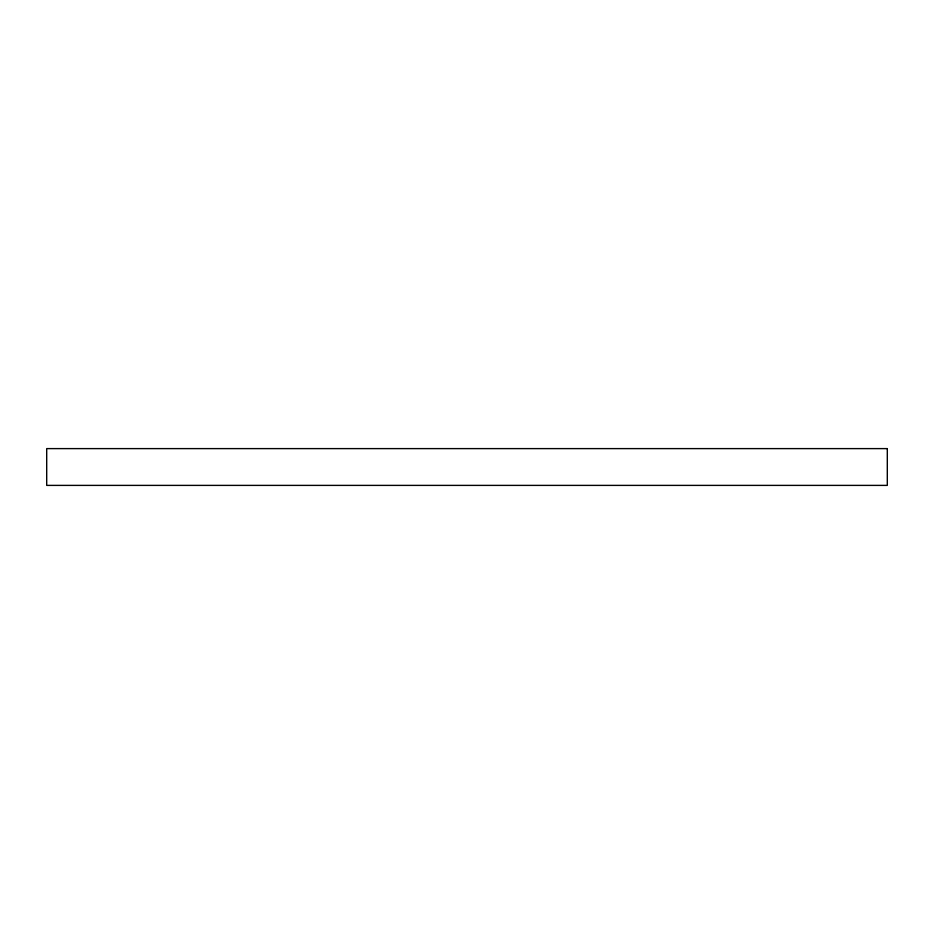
<?xml version="1.0" encoding="UTF-8"?>
<svg xmlns="http://www.w3.org/2000/svg" width="934" height="934" viewBox="0 0 934 934"><rect width="100%" height="100%" fill="white"/><g stroke="black" fill="none" stroke-linecap="round" stroke-linejoin="round"><path stroke-width="1.4" d="M887.3 448.612L46.7 448.612L46.7 485.388L887.3 485.388L887.3 448.612"/></g></svg>
